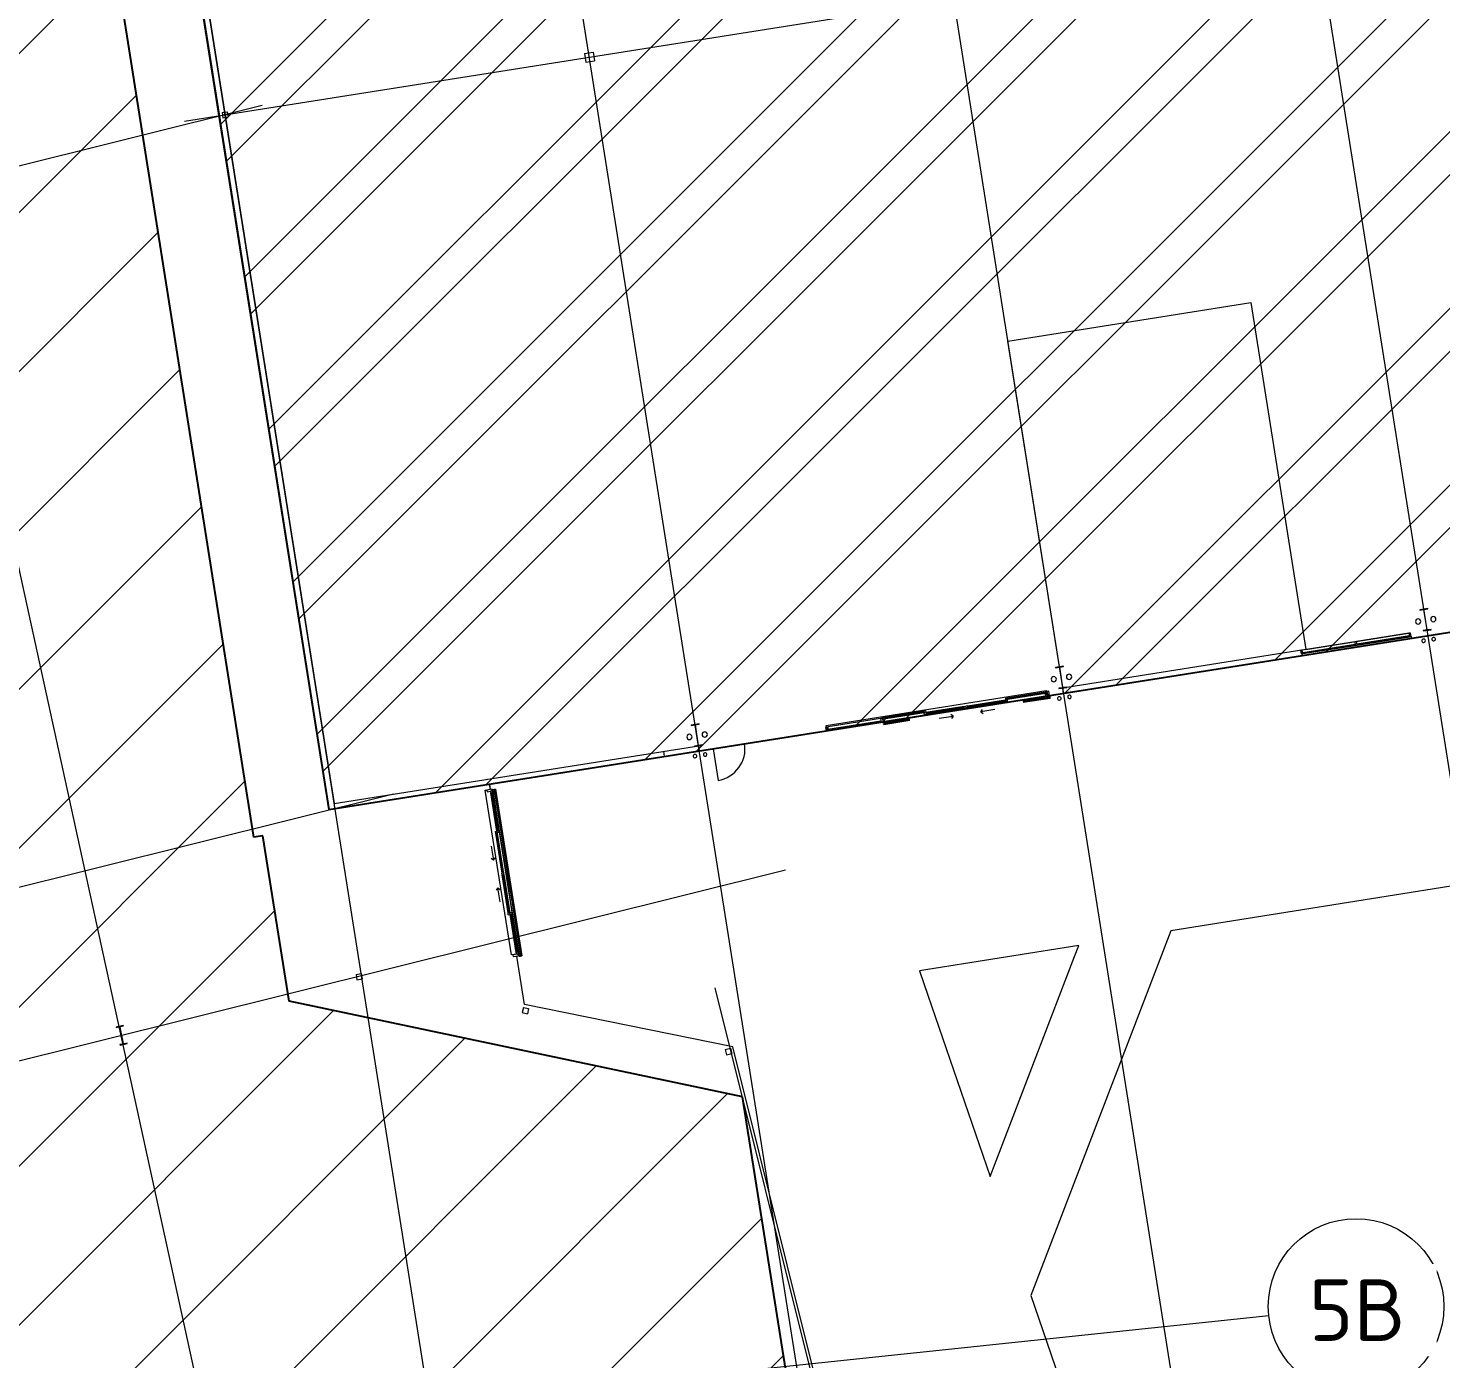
# Model space of a CAD drawing. Header units: millimetres. Extents: x 674 to 609626, y -20132 to 4061356.
# Drawn here: x 195031 to 235240, y 3983357 to 4021238 of the extents above; entities that cross this region are included whole.
import ezdxf

# ---------------------------------------------------------------- set-up
doc = ezdxf.new("R2010")
doc.units = ezdxf.units.MM
doc.linetypes.add('Hidden', pattern=[6, 4, -2])
doc.linetypes.add('Hidden_2_', pattern=[4, 3, -1])
for name, color, linetype, lineweight in [('A-000-M_MASS', 13, 'Continuous', 25), ('A-000-MH_MASS', 13, 'Hidden_2_', 25), ('A-010-M_LINE', 90, 'Continuous', 18), ('A-214-M_CURT_WALL', 52, 'Continuous', 13), ('A-215-M_CURT_PANEL', 51, 'Continuous', 13), ('A-230-M_FLOOR', 192, 'Continuous', 13), ('A-314-M_WINDO_GLASS', 151, 'Continuous', 13), ('A-314-M_WINDOW_FRM', 151, 'Continuous', 13), ('A-314-M_WINDOW_OPEN', 151, 'Continuous', 13), ('A-325-M_DOOR', 31, 'Continuous', 13), ('A-325-M_DOOR_PANEL', 31, 'Continuous', 13), ('M-520-M_DRAINAGE_FW', 2, 'Continuous', 13), ('S-280-M_COLUMN', 52, 'Continuous', 13), ('S-280-M_STRUCT_FRAME', 12, 'Continuous', 13), ('Z-030-M_GRID', 191, 'Continuous', 13), ('Z-033_T_GRIDREF', 31, 'Continuous', 13), ('Z-060-M_DETAIL', 92, 'Continuous', 25)]:
    doc.layers.add(name, color=color, linetype=linetype, lineweight=lineweight)
doc.styles.add('ISOCPEUR_2', font='isocpeur.ttf', dxfattribs={"height": 1750})

# ---------------------------------------------------------------- blocks, each defined once
blk = doc.blocks.new('SHS-Square Hollow Section-Column - 150x150xSHS-1264402-S0_021 - GROUND LOADING PLAN')
at = {"layer": 'S-280-M_COLUMN', "lineweight": 5}
for p, q in [((-75, 75), (-75, -75)), ((-75, 75), (75, 75)), ((75, 75), (75, -75)), ((-75, -75), (75, -75))]:
    blk.add_line(p, q, dxfattribs=at)
blk = doc.blocks.new('Structural Framing 16 - Structural Framing 1-1145737-S0_021 - GROUND LOADING PLAN')
at = {"layer": 'S-280-M_STRUCT_FRAME', "lineweight": 5}
for p, q in [((-2315487, 4040040), (-2315714, 4040004)), ((-2315714, 4040004), (-2315713, 4039995)), ((-2315713, 4039995), (-2315604, 4040012)), ((-2315604, 4040012), (-2315512, 4039429)), ((-2315594, 4040013), (-2315486, 4040031)), ((-2315502, 4039431), (-2315594, 4040013)), ((-2315486, 4040031), (-2315487, 4040040)), ((-2315512, 4039429), (-2315621, 4039412)), ((-2315621, 4039412), (-2315619, 4039402)), ((-2315619, 4039402), (-2315392, 4039438)), ((-2315393, 4039448), (-2315502, 4039431)), ((-2315392, 4039438), (-2315393, 4039448)), ((-2309372, 4001432), (-2309599, 4001396)), ((-2309599, 4001396), (-2309598, 4001386)), ((-2309598, 4001386), (-2309489, 4001403)), ((-2309489, 4001403), (-2309397, 4000820)), ((-2309479, 4001405), (-2309370, 4001422)), ((-2309387, 4000822), (-2309479, 4001405)), ((-2309370, 4001422), (-2309372, 4001432)), ((-2309397, 4000820), (-2309505, 4000803)), ((-2309504, 4000793), (-2309277, 4000829)), ((-2309278, 4000839), (-2309387, 4000822)), ((-2309277, 4000829), (-2309278, 4000839)), ((-2309505, 4000803), (-2309504, 4000793))]:
    blk.add_line(p, q, dxfattribs=at)
blk = doc.blocks.new('Structural Framing 17 - Structural Framing 1-1145779-S0_021 - GROUND LOADING PLAN')
at = {"layer": 'S-280-M_STRUCT_FRAME', "lineweight": 5}
for p, q in [((-2305117, 4041683), (-2305344, 4041647)), ((-2305344, 4041647), (-2305342, 4041637)), ((-2305342, 4041637), (-2305233, 4041654)), ((-2305233, 4041654), (-2305141, 4041072)), ((-2305224, 4041656), (-2305115, 4041673)), ((-2305131, 4041073), (-2305224, 4041656)), ((-2305115, 4041673), (-2305117, 4041683)), ((-2305141, 4041072), (-2305250, 4041054)), ((-2305250, 4041054), (-2305248, 4041045)), ((-2305248, 4041045), (-2305021, 4041081)), ((-2305023, 4041090), (-2305131, 4041073)), ((-2305021, 4041081), (-2305023, 4041090)), ((-2299001, 4003074), (-2299228, 4003038)), ((-2299228, 4003038), (-2299227, 4003028)), ((-2299227, 4003028), (-2299118, 4003046)), ((-2299118, 4003046), (-2299026, 4002463)), ((-2299108, 4003047), (-2299000, 4003064)), ((-2299016, 4002465), (-2299108, 4003047)), ((-2299000, 4003064), (-2299001, 4003074)), ((-2299026, 4002463), (-2299135, 4002446)), ((-2299135, 4002446), (-2299133, 4002436)), ((-2299133, 4002436), (-2298906, 4002472)), ((-2298907, 4002482), (-2299016, 4002465)), ((-2298906, 4002472), (-2298907, 4002482))]:
    blk.add_line(p, q, dxfattribs=at)
blk = doc.blocks.new('Structural Framing 18 - Structural Framing 1-1145821-S0_021 - GROUND LOADING PLAN')
at = {"layer": 'S-280-M_STRUCT_FRAME', "lineweight": 5}
for p, q in [((-2294746, 4043326), (-2294973, 4043290)), ((-2294973, 4043290), (-2294971, 4043280)), ((-2294971, 4043280), (-2294863, 4043297)), ((-2294863, 4043297), (-2294770, 4042714)), ((-2294853, 4043299), (-2294744, 4043316)), ((-2294761, 4042716), (-2294853, 4043299)), ((-2294744, 4043316), (-2294746, 4043326)), ((-2294770, 4042714), (-2294879, 4042697)), ((-2294879, 4042697), (-2294878, 4042687)), ((-2294878, 4042687), (-2294650, 4042723)), ((-2294652, 4042733), (-2294761, 4042716)), ((-2294650, 4042723), (-2294652, 4042733)), ((-2288631, 4004717), (-2288858, 4004681)), ((-2288858, 4004681), (-2288856, 4004671)), ((-2288856, 4004671), (-2288748, 4004688)), ((-2288748, 4004688), (-2288655, 4004106)), ((-2288738, 4004690), (-2288629, 4004707)), ((-2288645, 4004107), (-2288738, 4004690)), ((-2288629, 4004707), (-2288631, 4004717)), ((-2288655, 4004106), (-2288764, 4004088)), ((-2288764, 4004088), (-2288762, 4004078)), ((-2288762, 4004078), (-2288535, 4004114)), ((-2288537, 4004124), (-2288645, 4004107)), ((-2288535, 4004114), (-2288537, 4004124))]:
    blk.add_line(p, q, dxfattribs=at)
blk = doc.blocks.new('Downpipe - L Spreader - Default-3252556-S0_021 - GROUND LOADING PLAN')
at = {"layer": 'M-520-M_DRAINAGE_FW', "lineweight": 5}
for start, end in [(0, 180), (180, 0)]:
    blk.add_arc((-40, 150), 75, start, end, dxfattribs=at)
blk = doc.blocks.new('aba - Plumbing Fixtures - Strip Drain - Stormtech - Custom Ass - FLW003 _Doors_-3110226-S0_021 - GROUND LOADING PLAN')
at = {"layer": 'A-000-M_MASS', "lineweight": 5}
blk.add_circle((0, -95), 30, dxfattribs=at)
at = {"layer": 'A-000-MH_MASS', "linetype": 'Hidden', "lineweight": 5}
blk.add_line((0, 10), (0, -4808), dxfattribs=at)
at = {"layer": 'M-520-M_DRAINAGE_FW', "lineweight": 5}
for p, q in [((-38, -4798), (-38, 0)), ((0, 0), (0, -4798)), ((38, 0), (41, 0)), ((38, 0), (38, -4798)), ((41, 0), (41, -4798)), ((41, -4798), (38, -4798))]:
    blk.add_line(p, q, dxfattribs=at)
blk = doc.blocks.new('SHS-Square Hollow Section-Column - 150x150xSHS-3363397-S0_021 - GROUND LOADING PLAN')
at = {"layer": 'S-280-M_COLUMN', "lineweight": 5}
for p, q in [((-75, 75), (-75, -75)), ((-75, 75), (75, 75)), ((75, 75), (75, -75)), ((-75, -75), (75, -75))]:
    blk.add_line(p, q, dxfattribs=at)
blk = doc.blocks.new('SHS-Square Hollow Section-Column - 150x150xSHS-3248358-S0_021 - GROUND LOADING PLAN')
at = {"layer": 'S-280-M_COLUMN', "lineweight": 5}
for p, q in [((-75, 75), (-75, -75)), ((-75, 75), (75, 75)), ((75, 75), (75, -75)), ((-75, -75), (75, -75))]:
    blk.add_line(p, q, dxfattribs=at)
blk = doc.blocks.new('SHS-Square Hollow Section-Column - 150x150xSHS-3363970-S0_021 - GROUND LOADING PLAN')
at = {"layer": 'S-280-M_COLUMN', "lineweight": 5}
for p, q in [((-75, 75), (-75, -75)), ((-75, 75), (75, 75)), ((75, 75), (75, -75)), ((-75, -75), (75, -75))]:
    blk.add_line(p, q, dxfattribs=at)
blk = doc.blocks.new('Downpipe - L Spreader - Default-V3-S0_021 - GROUND LOADING PLAN')
at = {"layer": 'M-520-M_DRAINAGE_FW', "lineweight": 5}
for start, end in [(0, 180), (180, 0)]:
    blk.add_arc((-40, 150), 75, start, end, dxfattribs=at)
blk = doc.blocks.new('Structural Framing 25 - Structural Framing 1-1640794-S0_021 - GROUND LOADING PLAN')
at = {"layer": 'S-280-M_STRUCT_FRAME', "lineweight": 5}
for p, q in [((-2334872, 4034344), (-2335046, 4034306)), ((-2335046, 4034306), (-2335043, 4034294)), ((-2335043, 4034294), (-2334971, 4034309)), ((-2334958, 4034301), (-2334881, 4033951)), ((-2334874, 4033953), (-2334950, 4034302)), ((-2334941, 4034316), (-2334869, 4034332)), ((-2334869, 4034332), (-2334872, 4034344)), ((-2334890, 4033938), (-2334962, 4033922)), ((-2334962, 4033922), (-2334959, 4033910)), ((-2334959, 4033910), (-2334785, 4033948)), ((-2334788, 4033960), (-2334860, 4033944)), ((-2334785, 4033948), (-2334788, 4033960)), ((-2325766, 3992847), (-2325970, 3992802)), ((-2325970, 3992802), (-2325967, 3992790)), ((-2325967, 3992790), (-2325884, 3992808)), ((-2325867, 3992797), (-2325766, 3992335)), ((-2325757, 3992337), (-2325858, 3992799)), ((-2325847, 3992816), (-2325763, 3992834)), ((-2325763, 3992834), (-2325766, 3992847)), ((-2325777, 3992318), (-2325860, 3992300)), ((-2325860, 3992300), (-2325858, 3992287)), ((-2325858, 3992287), (-2325653, 3992331)), ((-2325656, 3992344), (-2325740, 3992326)), ((-2325653, 3992331), (-2325656, 3992344))]:
    blk.add_line(p, q, dxfattribs=at)
for centre, radius, start, end in [((-2334969, 4034298), 11.4, 12.3344, 102.3344), ((-2334939, 4034305), 11.4, 102.3344, 192.3344), ((-2334893, 4033949), 11.4, 282.3344, 12.3344), ((-2334863, 4033955), 11.4, 192.3344, 282.3344), ((-2325881, 3992794), 14, 12.3296, 102.3296), ((-2325844, 3992802), 14, 102.3295, 192.3295), ((-2325780, 3992332), 14, 282.3295, 12.3295), ((-2325743, 3992340), 14, 192.3296, 282.3296)]:
    blk.add_arc(centre, radius, start, end, dxfattribs=at)
blk = doc.blocks.new('SD - OXXO - SD - OXXO 3800W-1750534-S0_021 - GROUND LOADING PLAN')
at = {"layer": 'A-314-M_WINDO_GLASS', "lineweight": 5}
for p, q in [((-2300, -31), (-1200, -31)), ((-1150, -81), (-50, -81)), ((1150, -81), (50, -81)), ((1200, -31), (2300, -31))]:
    blk.add_line(p, q, dxfattribs=at)
at = {"layer": 'A-314-M_WINDOW_FRM', "lineweight": 5}
for p, q in [((-2350, -6), (-2350, -56)), ((-2350, -6), (-2300, -6)), ((-2350, -56), (-2300, -56)), ((-2300, -6), (-1200, -6)), ((-2300, -56), (-2300, -6)), ((-1200, -56), (-2300, -56)), ((-1200, -6), (-1150, -6)), ((-1200, -6), (-1200, -56)), ((-1200, -106), (-1200, -56)), ((-1200, -56), (-1150, -56)), ((-1200, -56), (-1150, -56)), ((-1200, -106), (-1150, -106)), ((-1150, -6), (-1150, -56)), ((-50, -56), (-1150, -56)), ((-1150, -56), (-1150, -106)), ((-1150, -106), (-50, -106)), ((-50, -56), (0, -56)), ((-50, -106), (-50, -56)), ((-50, -106), (0, -106)), ((0, -106), (0, -56)), ((0, -106), (0, -56)), ((50, -56), (0, -56)), ((50, -106), (0, -106)), ((50, -56), (1150, -56)), ((50, -106), (50, -56)), ((1150, -106), (50, -106)), ((1150, -6), (1150, -56)), ((1150, -6), (1200, -6)), ((1150, -56), (1200, -56)), ((1200, -56), (1150, -56)), ((1150, -56), (1150, -106)), ((1200, -106), (1150, -106)), ((1200, -6), (2300, -6)), ((1200, -56), (1200, -6)), ((2300, -56), (1200, -56)), ((1200, -106), (1200, -56)), ((2300, -6), (2350, -6)), ((2300, -6), (2300, -56)), ((2300, -56), (2350, -56)), ((2350, -6), (2350, -56))]:
    blk.add_line(p, q, dxfattribs=at)
at = {"layer": 'A-314-M_WINDOW_OPEN', "lineweight": 5}
for p, q in [((-800, -281), (-400, -281)), ((-400, -281), (-457, -224)), ((-400, -281), (-457, -338)), ((400, -281), (457, -224)), ((400, -281), (457, -338)), ((800, -281), (400, -281))]:
    blk.add_line(p, q, dxfattribs=at)
at = {"layer": 'A-325-M_DOOR', "lineweight": 5}
for p, q in [((-2350, -6), (-2400, -6)), ((-2400, -6), (-2400, -154)), ((-2400, -154), (-2350, -154)), ((-2350, -154), (-2350, -6)), ((2400, -6), (2350, -6)), ((2350, -6), (2350, -154)), ((2350, -154), (2400, -154)), ((2400, -154), (2400, -6))]:
    blk.add_line(p, q, dxfattribs=at)
blk = doc.blocks.new('X_Door-Panel-Hinge-Standard - Standard-3181150-S0_021 - GROUND LOADING PLAN')
at = {"layer": 'A-325-M_DOOR', "lineweight": 5}
blk.add_arc((-455, -20), 910, 270, 0, dxfattribs=at)
at = {"layer": 'A-325-M_DOOR_PANEL', "lineweight": 5}
blk.add_line((-455, -20), (-455, -930), dxfattribs=at)
blk = doc.blocks.new('SHS-Square Hollow Section-Column - 250x250xSHS-1478536-S0_021 - GROUND LOADING PLAN')
at = {"layer": 'S-280-M_COLUMN', "lineweight": 5}
for p, q in [((-125, 125), (-125, -125)), ((-125, 125), (125, 125)), ((125, 125), (125, -125)), ((-125, -125), (125, -125))]:
    blk.add_line(p, q, dxfattribs=at)
blk = doc.blocks.new('System Panel - Glazed-3114083-S0_021 - GROUND LOADING PLAN')
at = {"layer": 'A-215-M_CURT_PANEL', "lineweight": 5}
for p, q in [((768, -24), (-743, -24)), ((-743, -24), (-743, -49)), ((-743, -49), (768, -49)), ((768, -49), (768, -24))]:
    blk.add_line(p, q, dxfattribs=at)
blk = doc.blocks.new('System Panel - Glazed-2654292-S0_021 - GROUND LOADING PLAN')
at = {"layer": 'A-215-M_CURT_PANEL', "lineweight": 5}
for p, q in [((756, -24), (-756, -24)), ((-756, -24), (-756, -49)), ((-756, -49), (756, -49)), ((756, -49), (756, -24))]:
    blk.add_line(p, q, dxfattribs=at)
blk = doc.blocks.new('Rectangular Mullion - 50x100mm-2654290-S0_021 - GROUND LOADING PLAN')
at = {"layer": 'A-214-M_CURT_WALL', "lineweight": 5}
for p, q in [((-2290709, 4003767), (-2292202, 4003531)), ((-2290694, 4003668), (-2292187, 4003432))]:
    blk.add_line(p, q, dxfattribs=at)
blk = doc.blocks.new('Rectangular Mullion - 50x100mm-2182237-S0_021 - GROUND LOADING PLAN')
at = {"layer": 'A-214-M_CURT_WALL', "lineweight": 5}
for p, q in [((-50, 50), (0, 50)), ((-50, -50), (-50, 50)), ((0, 50), (0, -50)), ((0, -50), (-50, -50))]:
    blk.add_line(p, q, dxfattribs=at)
blk = doc.blocks.new('Rectangular Mullion - 50x100mm-1167177-S0_021 - GROUND LOADING PLAN')
at = {"layer": 'A-214-M_CURT_WALL', "lineweight": 5}
for p, q in [((-25, 50), (25, 50)), ((-25, -50), (-25, 50)), ((25, 50), (25, -50)), ((25, -50), (-25, -50))]:
    blk.add_line(p, q, dxfattribs=at)
blk = doc.blocks.new('Rectangular Mullion - 50x100mm-2657775-S0_021 - GROUND LOADING PLAN')
at = {"layer": 'A-214-M_CURT_WALL', "lineweight": 5}
for p, q in [((-50, 50), (0, 50)), ((-50, -50), (-50, 50)), ((0, 50), (0, -50)), ((0, -50), (-50, -50))]:
    blk.add_line(p, q, dxfattribs=at)
blk = doc.blocks.new('Rectangular Mullion - 50x100mm-2991739-S0_021 - GROUND LOADING PLAN')
at = {"layer": 'A-214-M_CURT_WALL', "lineweight": 5}
for p, q in [((0, 50), (-50, 50)), ((-50, 50), (-50, -50)), ((0, -50), (0, 50)), ((-50, -50), (0, -50))]:
    blk.add_line(p, q, dxfattribs=at)
blk = doc.blocks.new('Rectangular Mullion - 50x100mm-V42-S0_021 - GROUND LOADING PLAN')
at = {"layer": 'A-214-M_CURT_WALL', "lineweight": 5}
for p, q in [((-25, 50), (25, 50)), ((-25, -50), (-25, 50)), ((25, -50), (-25, -50))]:
    blk.add_line(p, q, dxfattribs=at)
blk = doc.blocks.new('System Panel - Glazed-2654293-S0_021 - GROUND LOADING PLAN')
at = {"layer": 'A-215-M_CURT_PANEL', "lineweight": 5}
for p, q in [((768, -24), (-768, -24)), ((-768, -24), (-768, -49)), ((-768, -49), (768, -49)), ((768, -49), (768, -24))]:
    blk.add_line(p, q, dxfattribs=at)
blk = doc.blocks.new('Rectangular Mullion - 50x100mm-2654291-S0_021 - GROUND LOADING PLAN')
at = {"layer": 'A-214-M_CURT_WALL', "lineweight": 5}
for p, q in [((-2304207, 4001582), (-2305702, 4001345)), ((-2304191, 4001483), (-2305686, 4001246))]:
    blk.add_line(p, q, dxfattribs=at)
blk = doc.blocks.new('aba - Plumbing Fixtures - Strip Drain - Stormtech - Custom Ass - FLW003 _Doors_-2950224-S0_021 - GROUND LOADING PLAN')
at = {"layer": 'A-000-M_MASS', "lineweight": 5}
blk.add_circle((0, -95), 30, dxfattribs=at)
at = {"layer": 'A-000-MH_MASS', "linetype": 'Hidden', "lineweight": 5}
for p, q in [((0, 10), (0, -758)), ((0, -4020), (0, -4810))]:
    blk.add_line(p, q, dxfattribs=at)
at = {"layer": 'M-520-M_DRAINAGE_FW', "lineweight": 5}
for p, q in [((-41, 0), (-38, 0)), ((-41, 0), (-41, -758)), ((-38, -758), (-38, 0)), ((38, -38), (38, -4673)), ((41, -38), (41, -4673)), ((-41, -4020), (-41, -4800)), ((-38, -4800), (-38, -4020)), ((-38, -4800), (-41, -4800))]:
    blk.add_line(p, q, dxfattribs=at)
blk = doc.blocks.new('Rectangular Mullion - 50x100mm-3114085-S0_021 - GROUND LOADING PLAN')
at = {"layer": 'A-214-M_CURT_WALL', "lineweight": 5}
for p, q in [((0, 50), (-50, 50)), ((-50, 50), (-50, -50)), ((0, -50), (0, 50)), ((-50, -50), (0, -50))]:
    blk.add_line(p, q, dxfattribs=at)
blk = doc.blocks.new('Structural Framing 1 - Structural Framing 1-3228557-S0_021 - GROUND LOADING PLAN')
at = {"layer": 'S-280-M_STRUCT_FRAME', "lineweight": 5}
for p, q in [((-2294746, 4043326), (-2294973, 4043290)), ((-2294973, 4043290), (-2294971, 4043280)), ((-2294971, 4043280), (-2294863, 4043297)), ((-2294863, 4043297), (-2294770, 4042714)), ((-2294853, 4043299), (-2294744, 4043316)), ((-2294761, 4042716), (-2294853, 4043299)), ((-2294744, 4043316), (-2294746, 4043326)), ((-2294770, 4042714), (-2294879, 4042697)), ((-2294879, 4042697), (-2294878, 4042687)), ((-2294878, 4042687), (-2294650, 4042723)), ((-2294652, 4042733), (-2294761, 4042716)), ((-2294650, 4042723), (-2294652, 4042733)), ((-2288631, 4004717), (-2288858, 4004681)), ((-2288858, 4004681), (-2288856, 4004671)), ((-2288856, 4004671), (-2288748, 4004688)), ((-2288748, 4004688), (-2288655, 4004106)), ((-2288738, 4004690), (-2288629, 4004707)), ((-2288645, 4004107), (-2288738, 4004690)), ((-2288629, 4004707), (-2288631, 4004717)), ((-2288655, 4004106), (-2288764, 4004088)), ((-2288764, 4004088), (-2288762, 4004078)), ((-2288762, 4004078), (-2288535, 4004114)), ((-2288537, 4004124), (-2288645, 4004107)), ((-2288535, 4004114), (-2288537, 4004124))]:
    blk.add_line(p, q, dxfattribs=at)
blk = doc.blocks.new('Downpipe - L Spreader - 100D-3377890-S0_021 - GROUND LOADING PLAN')
at = {"layer": 'M-520-M_DRAINAGE_FW', "lineweight": 5}
for start, end in [(0, 180), (180, 0)]:
    blk.add_arc((-40, 150), 50, start, end, dxfattribs=at)
blk = doc.blocks.new('Downpipe - L Spreader - 100D-3377907-S0_021 - GROUND LOADING PLAN')
at = {"layer": 'M-520-M_DRAINAGE_FW', "lineweight": 5}
for start, end in [(360, 180), (180, 360)]:
    blk.add_arc((-40, -150), 50, start, end, dxfattribs=at)
blk = doc.blocks.new('25021-APA-ZZ-ZZ-M3-AR-000001_V3_rvt-1-S0_021 - GROUND LOADING PLAN')
at = {"layer": 'A-230-M_FLOOR', "lineweight": 5}
for p, q in [((-2325972, 4038380), (-2319761, 3999169)), ((-2319915, 3998992), (-2325865, 4036592)), ((-2300584, 4012331), (-2293670, 4013426)), ((-2293670, 4013426), (-2292106, 4003549)), ((-2299115, 4003056), (-2300584, 4012331)), ((-2292106, 4003549), (-2289118, 4004022)), ((-2289094, 4003874), (-2288126, 4004027)), ((-2298497, 4002385), (-2289094, 4003874)), ((-2289102, 4003920), (-2289094, 4003874)), ((-2292106, 4003549), (-2298906, 4002472)), ((-2298996, 4002306), (-2299019, 4002454)), ((-2305759, 4001386), (-2299489, 4002380)), ((-2304094, 4001506), (-2299516, 4002231)), ((-2302957, 4001678), (-2300584, 4002054)), ((-2300584, 4002054), (-2299515, 4002224)), ((-2299489, 4002380), (-2299481, 4002330)), ((-2299465, 4002231), (-2299450, 4002234)), ((-2299401, 4002242), (-2298497, 4002385)), ((-2298497, 4002385), (-2298996, 4002306)), ((-2298497, 4002385), (-2298497, 4002385)), ((-2304092, 4001498), (-2302957, 4001678)), ((-2309367, 4000663), (-2305758, 4001235)), ((-2305751, 4001337), (-2305759, 4001386)), ((-2309390, 4000811), (-2309367, 4000663)), ((-2319761, 3999169), (-2309504, 4000793)), ((-2313143, 4000065), (-2309367, 4000663)), ((-2310354, 4000507), (-2310378, 4000655)), ((-2315335, 3999718), (-2313143, 4000065)), ((-2266571, 4000224), (-2295945, 3995540)), ((-2315336, 3999718), (-2319915, 3998992)), ((-2315312, 3999564), (-2315336, 3999718)), ((-2315311, 3999565), (-2315335, 3999718)), ((-2315460, 3999541), (-2315415, 3999548)), ((-2314718, 3994858), (-2315460, 3999541)), ((-2314568, 3994873), (-2315303, 3999515)), ((-2295945, 3995540), (-2299931, 3985157)), ((-2314570, 3994881), (-2314718, 3994858)), ((-2314569, 3994873), (-2314570, 3994881)), ((-2314342, 3993440), (-2314561, 3994824)), ((-2314341, 3993439), (-2314560, 3994824)), ((-2298567, 3995122), (-2303097, 3994399)), ((-2301092, 3988545), (-2298686, 3994814)), ((-2298686, 3994814), (-2298567, 3995122)), ((-2303097, 3994399), (-2302860, 3993707)), ((-2302860, 3993707), (-2301092, 3988545)), ((-2308416, 3992235), (-2314342, 3993440)), ((-2306102, 3982943), (-2308416, 3992235)), ((-2299931, 3985157), (-2293554, 3966544))]:
    blk.add_line(p, q, dxfattribs=at)
at = {"layer": 'A-230-M_FLOOR', "lineweight": 5, "flags": 128}
for points in [[(-2315170, 3999569), (-2315207, 3999563), (-2315248, 3999556)], [(-2315248, 3999556), (-2315165, 3999030), (-2315081, 3998503), (-2314998, 3997977), (-2314915, 3997450), (-2314831, 3996923), (-2314748, 3996397), (-2314664, 3995870), (-2314581, 3995344), (-2314498, 3994817)], [(-2314498, 3994817), (-2314457, 3994824), (-2314419, 3994830)]]:
    blk.add_lwpolyline(points, dxfattribs=at)
at = {"layer": 'A-214-M_CURT_WALL', "color": 253, "lineweight": 5}
for name, p in [('Rectangular Mullion - 50x100mm-2654290-S0_021 - GROUND LOADING PLAN', (0, 0)), ('Rectangular Mullion - 50x100mm-2654290-S0_021 - GROUND LOADING PLAN', (1542, 244)), ('Rectangular Mullion - 50x100mm-2654291-S0_021 - GROUND LOADING PLAN', (0, 0))]:
    blk.add_blockref(name, p, dxfattribs=at)
at = {"layer": 'A-214-M_CURT_WALL', "color": 253, "lineweight": 5, "extrusion": (0, 0, -1), "rotation": 170.9996716118572}
for name, p in [('Rectangular Mullion - 50x100mm-1167177-S0_021 - GROUND LOADING PLAN', (2290677, 4003722)), ('Rectangular Mullion - 50x100mm-2182237-S0_021 - GROUND LOADING PLAN', (2289110, 4003970)), ('Rectangular Mullion - 50x100mm-2657775-S0_021 - GROUND LOADING PLAN', (2299473, 4002281)), ('Rectangular Mullion - 50x100mm-1167177-S0_021 - GROUND LOADING PLAN', (2305741, 4001288)), ('Rectangular Mullion - 50x100mm-V42-S0_021 - GROUND LOADING PLAN', (2304174, 4001536))]:
    blk.add_blockref(name, p, dxfattribs=at)
at = {"layer": 'A-214-M_CURT_WALL', "color": 253, "lineweight": 5, "rotation": 189.0003283881429}
for name, p in [('Rectangular Mullion - 50x100mm-3114085-S0_021 - GROUND LOADING PLAN', (-2292244, 4003473)), ('Rectangular Mullion - 50x100mm-2991739-S0_021 - GROUND LOADING PLAN', (-2305743, 4001288))]:
    blk.add_blockref(name, p, dxfattribs=at)
at = {"layer": 'A-215-M_CURT_PANEL', "color": 253, "lineweight": 5, "rotation": 9.000328388142826}
for name, p in [('System Panel - Glazed-3114083-S0_021 - GROUND LOADING PLAN', (-2291460, 4003597)), ('System Panel - Glazed-2654292-S0_021 - GROUND LOADING PLAN', (-2289905, 4003844)), ('System Panel - Glazed-2654293-S0_021 - GROUND LOADING PLAN', (-2304958, 4001412))]:
    blk.add_blockref(name, p, dxfattribs=at)
at = {"layer": 'A-325-M_DOOR', "color": 253, "lineweight": 5}
for name, p, rotation in [('SD - OXXO - SD - OXXO 3800W-1750534-S0_021 - GROUND LOADING PLAN', (-2301792, 4001994), 9.000328388142826), ('X_Door-Panel-Hinge-Standard - Standard-3181150-S0_021 - GROUND LOADING PLAN', (-2308530, 4000815), 9.000328388208578), ('SD - OXXO - SD - OXXO 3800W-1750534-S0_021 - GROUND LOADING PLAN', (-2314887, 3997202), 279.0003283881002)]:
    blk.add_blockref(name, p, dxfattribs=dict(at, rotation=rotation))
at = {"layer": 'M-520-M_DRAINAGE_FW', "color": 253, "lineweight": 5}
for name, p, rotation in [('Downpipe - L Spreader - Default-3252556-S0_021 - GROUND LOADING PLAN', (-2288512, 4004565), 180), ('Downpipe - L Spreader - Default-3252556-S0_021 - GROUND LOADING PLAN', (-2288946, 4004497), 180), ('Downpipe - L Spreader - 100D-3377907-S0_021 - GROUND LOADING PLAN', (-2288733, 4003954), 9.000328388139614), ('Downpipe - L Spreader - 100D-3377890-S0_021 - GROUND LOADING PLAN', (-2288525, 4003987), 189.0003283881517), ('Downpipe - L Spreader - Default-3252556-S0_021 - GROUND LOADING PLAN', (-2298882, 4002923), 180), ('Downpipe - L Spreader - Default-3252556-S0_021 - GROUND LOADING PLAN', (-2299317, 4002854), 180), ('aba - Plumbing Fixtures - Strip Drain - Stormtech - Custom Ass - FLW003 _Doors_-2950224-S0_021 - GROUND LOADING PLAN', (-2304125, 4001459), 99.0003277068024), ('Downpipe - L Spreader - 100D-3377907-S0_021 - GROUND LOADING PLAN', (-2299103, 4002311), 9.000328388139614), ('Downpipe - L Spreader - 100D-3377890-S0_021 - GROUND LOADING PLAN', (-2298895, 4002344), 189.0003283881517), ('Downpipe - L Spreader - Default-V3-S0_021 - GROUND LOADING PLAN', (-2309688, 4001211), 180), ('Downpipe - L Spreader - Default-3252556-S0_021 - GROUND LOADING PLAN', (-2309253, 4001280), 180), ('Downpipe - L Spreader - 100D-3377907-S0_021 - GROUND LOADING PLAN', (-2309474, 4000669), 9.000328388139614), ('Downpipe - L Spreader - 100D-3377890-S0_021 - GROUND LOADING PLAN', (-2309266, 4000701), 189.0003283881517), ('aba - Plumbing Fixtures - Strip Drain - Stormtech - Custom Ass - FLW003 _Doors_-3110226-S0_021 - GROUND LOADING PLAN', (-2315207, 3999563), 9.00032770680246)]:
    blk.add_blockref(name, p, dxfattribs=dict(at, rotation=rotation))
at = {"layer": 'S-280-M_COLUMN', "color": 253, "lineweight": 5}
for name, p, rotation in [('SHS-Square Hollow Section-Column - 250x250xSHS-1478536-S0_021 - GROUND LOADING PLAN', (-2312496, 4020417), 9.000328388145144), ('SHS-Square Hollow Section-Column - 150x150xSHS-1264402-S0_021 - GROUND LOADING PLAN', (-2322866, 4018774), 9.000328388145144), ('SHS-Square Hollow Section-Column - 150x150xSHS-3363397-S0_021 - GROUND LOADING PLAN', (-2319053, 3994236), 9.000328388222727), ('SHS-Square Hollow Section-Column - 150x150xSHS-3248358-S0_021 - GROUND LOADING PLAN', (-2314319, 3993270), 347.9999999999521), ('SHS-Square Hollow Section-Column - 150x150xSHS-3363970-S0_021 - GROUND LOADING PLAN', (-2308537, 3992105), 14.0003283881231)]:
    blk.add_blockref(name, p, dxfattribs=dict(at, rotation=rotation))
at = {"layer": 'S-280-M_STRUCT_FRAME', "color": 253, "lineweight": 5}
for name in ['Structural Framing 18 - Structural Framing 1-1145821-S0_021 - GROUND LOADING PLAN', 'Structural Framing 1 - Structural Framing 1-3228557-S0_021 - GROUND LOADING PLAN', 'Structural Framing 17 - Structural Framing 1-1145779-S0_021 - GROUND LOADING PLAN', 'Structural Framing 16 - Structural Framing 1-1145737-S0_021 - GROUND LOADING PLAN', 'Structural Framing 25 - Structural Framing 1-1640794-S0_021 - GROUND LOADING PLAN']:
    blk.add_blockref(name, (0, 0), dxfattribs=at)
blk = doc.blocks.new('Grid - NRP_Grid-Head-320187-S0_021 - GROUND LOADING PLAN')
at = {"layer": 'Z-033_T_GRIDREF'}
blk.add_circle((0, 0), 5, dxfattribs=at)

msp = doc.modelspace()

# ---------------------------------------------------------------- hatches: boundary and pattern name
at = {"layer": 'Z-060-M_DETAIL', "lineweight": 18}
h = msp.add_hatch(dxfattribs=at)
h.set_pattern_fill('FP_44', color=94, style=0, pattern_type=2)
h.set_pattern_definition([(45, (2523501.4, 0), (-2514.4717, 2514.4717), []), (45, (2523501.4, 3810), (-2514.4717, 2514.4717), [])])
h.paths.add_polyline_path([(203586, 3998992), (292642, 4013098), (286384, 4052605), (197334, 4038501), (203029, 4002511)])
h = msp.add_hatch(dxfattribs=at)
h.set_pattern_fill('FP_43', color=240, style=0, pattern_type=2)
h.set_pattern_definition([(45, (2523501.4, 0), (-2262.7417, 2262.7417), [])])
h.paths.add_polyline_path([(76024, 3957063), (123550, 3973428), (125141, 3968809), (218853, 3968809), (215362, 3990817), (202456, 3993537), (201710, 3998248), (201451, 3998207), (195477, 4036005), (168099, 4029182), (167515, 4030872), (63001, 3994884), (75754, 3957846)])

# ---------------------------------------------------------------- linework, layer by layer
at = {"layer": 'A-010-M_LINE', "lineweight": 25}
for p, q in [((197334, 4038501), (203586, 3998992)), ((201451, 3998207), (195477, 4036005)), ((203586, 3998992), (292642, 4013098)), ((201710, 3998248), (201451, 3998207)), ((202456, 3993537), (201710, 3998248)), ((215362, 3990817), (202456, 3993537)), ((218853, 3968809), (215362, 3990817))]:
    msp.add_line(p, q, dxfattribs=at)
at = {"layer": 'Z-030-M_GRID'}
for p, q in [((227612, 3982695), (217335, 4047575)), ((223201, 3943422), (206965, 4045932)), ((212507, 3943822), (196594, 4044289)), ((208306, 3943941), (186706, 4042723)), ((199474, 4018590), (302672, 4034936)), ((201686, 4019036), (175848, 4012597)), ((203767, 3999021), (305801, 4015182)), ((205432, 3999436), (182598, 3993746)), ((216590, 3997268), (182448, 3988759)), ((226716, 3945214), (214589, 3993921)), ((230344, 3984583), (155030, 3976668))]:
    msp.add_line(p, q, dxfattribs=at)

# ---------------------------------------------------------------- block references
at = {"lineweight": 5}
msp.add_blockref('25021-APA-ZZ-ZZ-M3-AR-000001_V3_rvt-1-S0_021 - GROUND LOADING PLAN', (2523501, 0), dxfattribs=at)
at = {"layer": 'Z-033_T_GRIDREF', "xscale": 499.9999999999995, "yscale": 499.9999999999995, "zscale": 499.9999999999995, "rotation": 95.99999999999999}
msp.add_blockref('Grid - NRP_Grid-Head-320187-S0_021 - GROUND LOADING PLAN', (232830, 3984845), dxfattribs=at)

# ---------------------------------------------------------------- next in the draw order: texts
at = {"layer": 'Z-033_T_GRIDREF', "insert": (231484, 3985617), "char_height": 1750, "width": 3206.75, "attachment_point": 1, "style": 'ISOCPEUR_2', "bg_fill": 3, "box_fill_scale": 1.25, "bg_fill_color": 256, "bg_fill_true_color": 13158600, "bg_fill_transparency": 0}
msp.add_mtext('5B', dxfattribs=at)

# ---------------------------------------------------------------- next in the draw order: linework, layer by layer
at = {"layer": 'Z-030-M_GRID'}
msp.add_line((237982, 3984338), (227706, 4049217), dxfattribs=at)

doc.saveas('drawing.dxf')
